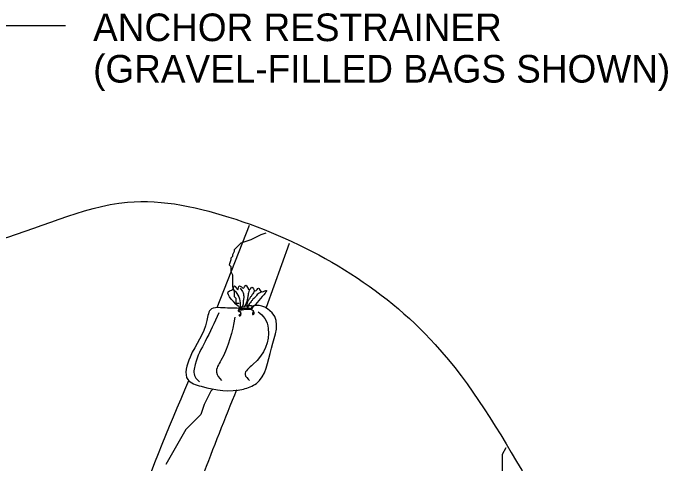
# Model space of a CAD drawing. Extents: x -894 to 866, y -472 to 714.
# Drawn here: x -297.9 to -132.1, y -29.7 to 84.5 of the extents above; entities that cross this region are included whole.
import ezdxf

# ---------------------------------------------------------------- set-up
doc = ezdxf.new("R2010")
doc.units = 0
doc.layers.add('temp_CONSTRUCTION', color=7, linetype='Continuous')
doc.layers.add('temp_CONSTRUCTION-anno', color=7, linetype='Continuous')

msp = doc.modelspace()

# ---------------------------------------------------------------- linework, layer by layer
at = {"layer": 'temp_CONSTRUCTION'}
for p, q in [((-246.18, 9.9), (-238.02, 30.79)), ((-227.97, 26.11), (-233.79, 9.93))]:
    msp.add_line(p, q, dxfattribs=at)
for points in [[(-233.9, 28.69), (-235.17, 28.27), (-237.7, 27), (-240.23, 26.16), (-240.65, 25.74), (-241.07, 25.32), (-241.5, 24.9), (-241.92, 24.48), (-241.92, 24.05), (-242.34, 23.21), (-242.34, 22.79), (-242.76, 22.37), (-242.76, 21.95), (-243.18, 20.69), (-242.76, 20.27), (-242.76, 19), (-242.34, 18.16), (-242.34, 16.9), (-242.34, 15.21), (-241.92, 13.95), (-241.92, 13.11), (-241.92, 12.69), (-241.5, 12.26), (-241.5, 11.84), (-241.5, 11.42), (-241.5, 11), (-241.07, 11), (-240.65, 11)], [(-247.4, -10.9), (-247.82, -11.32), (-249.51, -14.68), (-250.36, -17.21), (-252.04, -18.9), (-254.15, -21), (-255.84, -23.95), (-257.53, -26.9), (-259.22, -29.84)], [(-173.14, -25.63), (-173.99, -27.32), (-173.99, -28.58), (-173.99, -29), (-173.99, -29.42), (-173.99, -30.27), (-173.99, -30.69), (-173.99, -31.53), (-173.57, -33.21), (-173.14, -34.9), (-173.14, -35.32), (-172.72, -36.16), (-171.88, -36.58), (-171.03, -37.84), (-170.61, -37.84), (-171.03, -37.84), (-170.61, -37.84)]]:
    msp.add_lwpolyline(points, dxfattribs=at)
for points in [[(-602.55, -84.57), (-572.23, -60.06), (-468.25, 29.36), (-437.92, 45.22), (-390.26, 56.76), (-326.72, 25.03), (-303.62, 26.47), (-268.96, 36.57), (-241.52, 32.24), (-190.97, 0.52), (-167.77, -33.58)], [(-240.85, 10.11), (-243.12, 14.09), (-242.13, 14.66), (-241.84, 15.37), (-240.99, 14.37), (-240.56, 15.37), (-239.56, 14.8), (-238.99, 15.51), (-238, 14.37), (-237.43, 15.08), (-236.57, 14.09), (-235.72, 14.8), (-235.15, 13.95), (-233.87, 14.23), (-237.43, 9.68), (-237.29, 9.83), (-240.7, 9.97)], [(-242.13, 14.55), (-240.99, 13.04), (-240.4, 11.1), (-240.45, 9.92)], [(-240.4, 14.82), (-239.64, 13.58), (-239.48, 12.51), (-239.59, 11.59), (-239.7, 10.51), (-239.91, 10.08)], [(-238.13, 14.28), (-238.4, 12.99), (-238.56, 12.07), (-238.78, 11.21), (-239.1, 10.46), (-239.26, 9.97)], [(-236.78, 14.07), (-237.32, 13.15), (-237.75, 12.56), (-238.13, 11.97), (-238.51, 11.32), (-238.67, 10.67), (-238.67, 10.29), (-238.72, 10.03)], [(-234.94, 13.85), (-236.08, 13.15), (-236.67, 12.4), (-237.16, 11.97), (-237.59, 11.43), (-238.02, 10.94), (-238.29, 10.4), (-238.51, 9.86)], [(-240.7, 9.68), (-245.4, 9.83), (-247.68, 9.54), (-248.82, 6.56), (-253.09, -2.68), (-253.66, -8.36), (-250.24, -10.06), (-239.56, -10.77), (-236.29, -9.35), (-232.45, -0.4), (-232.3, 8.55), (-237.43, 9.97), (-237.71, 9.68)], [(-240.68, 9.97), (-240.74, 9.66), (-237.98, 9.47), (-237.09, 8.85), (-237.24, 8.12), (-237.09, 8.13), (-236.93, 8.81), (-237.18, 9.11), (-237.75, 9.51), (-238.36, 9.71), (-239.27, 9.62), (-239.99, 9.48), (-240.55, 9.47), (-240.65, 9.62), (-240.64, 9.75), (-240.54, 9.97)], [(-245.83, 8.55), (-249.24, 1.3), (-251.81, -4.52), (-251.81, -7.65), (-250.67, -8.93)], [(-240.68, 9.38), (-240.93, 9.15), (-240.32, 8.6), (-240.35, 8.07), (-240.7, 7.93), (-240.63, 7.81), (-240.26, 7.98), (-240.19, 8.21), (-240.18, 8.48), (-240.26, 8.71), (-240.44, 8.82), (-240.67, 8.96), (-240.82, 9.11), (-240.58, 9.32)], [(-240.63, 9.83), (-239.22, 9.77), (-238.58, 9.74), (-237.65, 9.66), (-237.31, 9.73)], [(-239.91, 9.79), (-240.42, 9.64), (-240.56, 9.47)], [(-239.28, 9.62), (-239.95, 9.62), (-240.41, 9.45)], [(-235.86, 8.83), (-234.16, 7.13), (-233.3, 4.57), (-237.14, -4.52), (-239.14, -7.08), (-238, -8.64)], [(-241.7, 7.41), (-245.26, -3.53), (-246.4, -6.51), (-245.12, -8.64)], [(-282.29, -117.7), (-274.45, -69.84), (-267.91, -45.75), (-253.42, -8.64)], [(-241.3, -10.94), (-257.4, -55.73), (-265.42, -96.36), (-267.7, -112.29)]]:
    msp.add_spline(points, degree=3, dxfattribs=at)
at = {"layer": 'temp_CONSTRUCTION-anno'}
msp.add_line((-284.64, 81.28), (-300.15, 81.28), dxfattribs=at)

# ---------------------------------------------------------------- texts
for s, p in [('ANCHOR RESTRAINER', (-277.63, 77.37)), ('(GRAVEL-FILLED BAGS SHOWN)', (-277.63, 66.87))]:
    msp.add_text(s, height=7, dxfattribs=at).set_placement(p)

doc.saveas('drawing.dxf')
